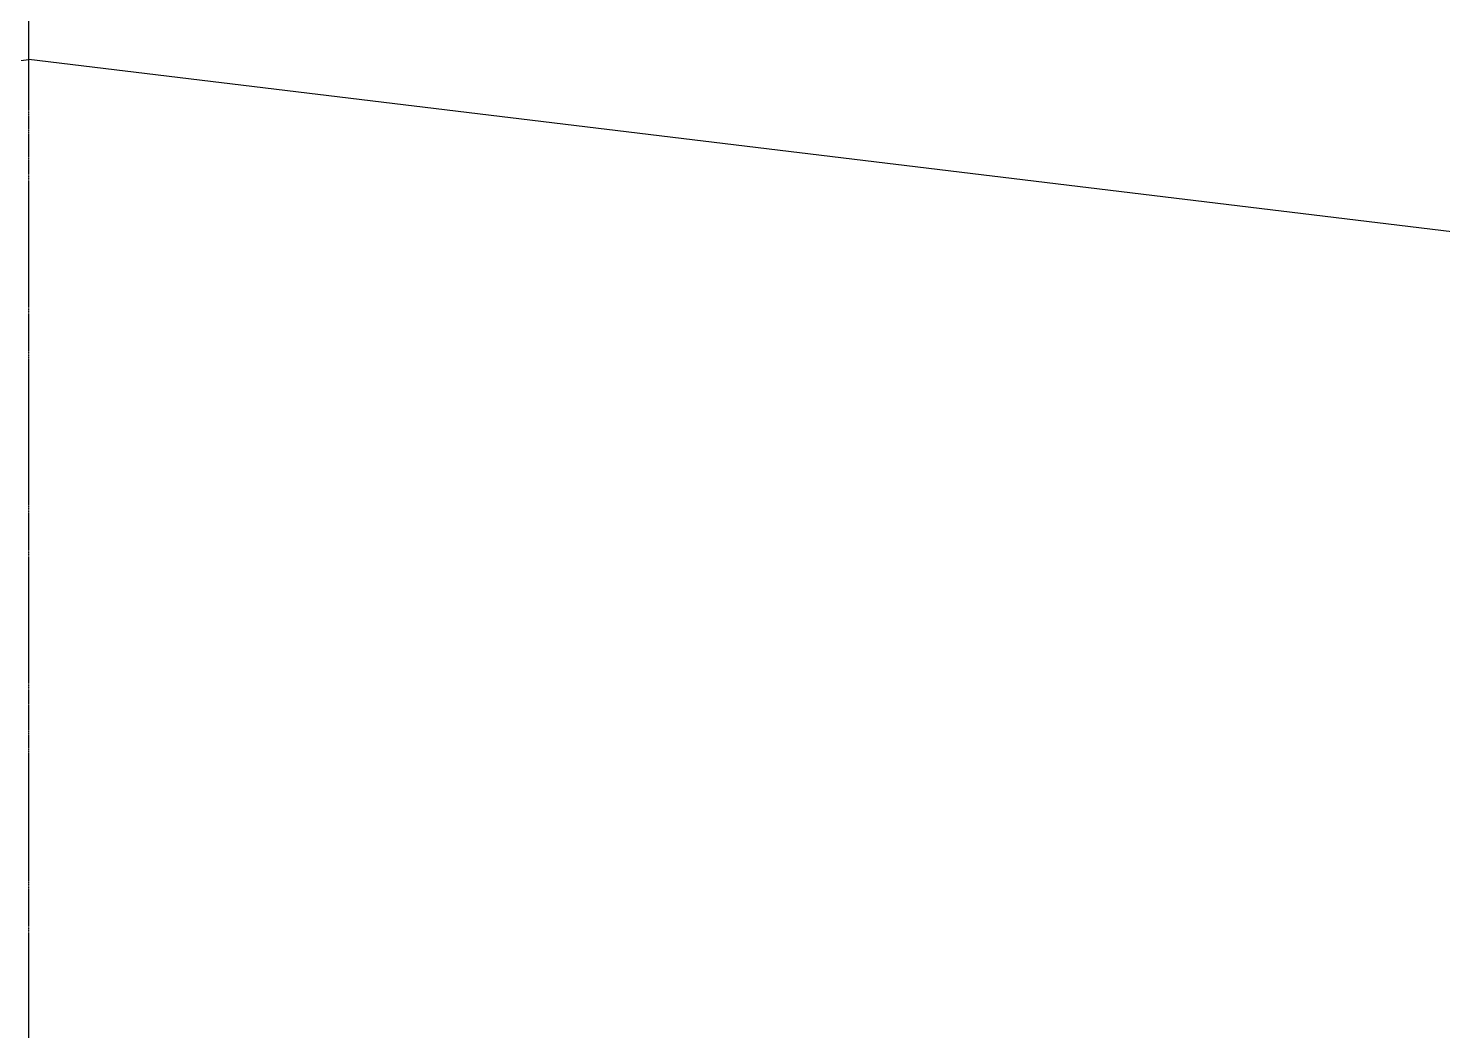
# Model space of a CAD drawing. Extents: x 220580 to 2027826, y -309201 to 71987.
# Drawn here: x 284197 to 286865, y -214261 to -212370 of the extents above; entities that cross this region are included whole.
import ezdxf

# ---------------------------------------------------------------- set-up
doc = ezdxf.new("R2010")
doc.units = 0
for name, pattern in [('CENTER', [2, 1.25, -0.25, 0.25, -0.25]), ('DASH', [0.35, 0.25, -0.1]), ('DOTE', [2.42, 2, -0.2, 0.02, -0.2])]:
    doc.linetypes.add(name, pattern=pattern)
for name, color, linetype in [('A-AXIS-DOTE', 14, 'DOTE'), ('A-AXIS-DP', 126, 'Continuous'), ('A-LIN-V', 9, 'Continuous'), ('DIM', 173, 'Continuous'), ('DOTE', 1, 'CENTER')]:
    doc.layers.add(name, color=color, linetype=linetype)

# ---------------------------------------------------------------- blocks, each defined once
blk = doc.blocks.new('e534654')
at = {"layer": 'A-LIN-V', "color": 2}
for p in [(300, 0), (10200, 0)]:
    blk.add_line(p, (5250, 600), dxfattribs=at)
blk = doc.blocks.new('20250821141233')
at = {"layer": 'DOTE', "ltscale": 180}
blk.add_line((5250, -3255), (5250, 17078.5), dxfattribs=at)
blk = doc.blocks.new('A$Cc659754e')
at = {"layer": 'A-LIN-V', "color": 2}
for p in [(-15400, 950), (-5500, 950)]:
    blk.add_line(p, (-10450, 1550), dxfattribs=at)

msp = doc.modelspace()

# ---------------------------------------------------------------- linework, layer by layer
at = {"layer": 'A-AXIS-DOTE', "linetype": 'DASH'}
msp.add_line((284198.2, -227284), (284198.2, -206950.4), dxfattribs=at)

# ---------------------------------------------------------------- block references
at = {"layer": 'A-AXIS-DP', "ltscale": 2800}
msp.add_blockref('20250821141233', (278948.2, -224029), dxfattribs=at)
at = {"layer": 'A-LIN-V', "xscale": -1}
msp.add_blockref('e534654', (289448.2, -213029), dxfattribs=at)
at = {"layer": 'DIM', "ltscale": 2000}
msp.add_blockref('A$Cc659754e', (294648.2, -213979), dxfattribs=at)

doc.saveas('drawing.dxf')
